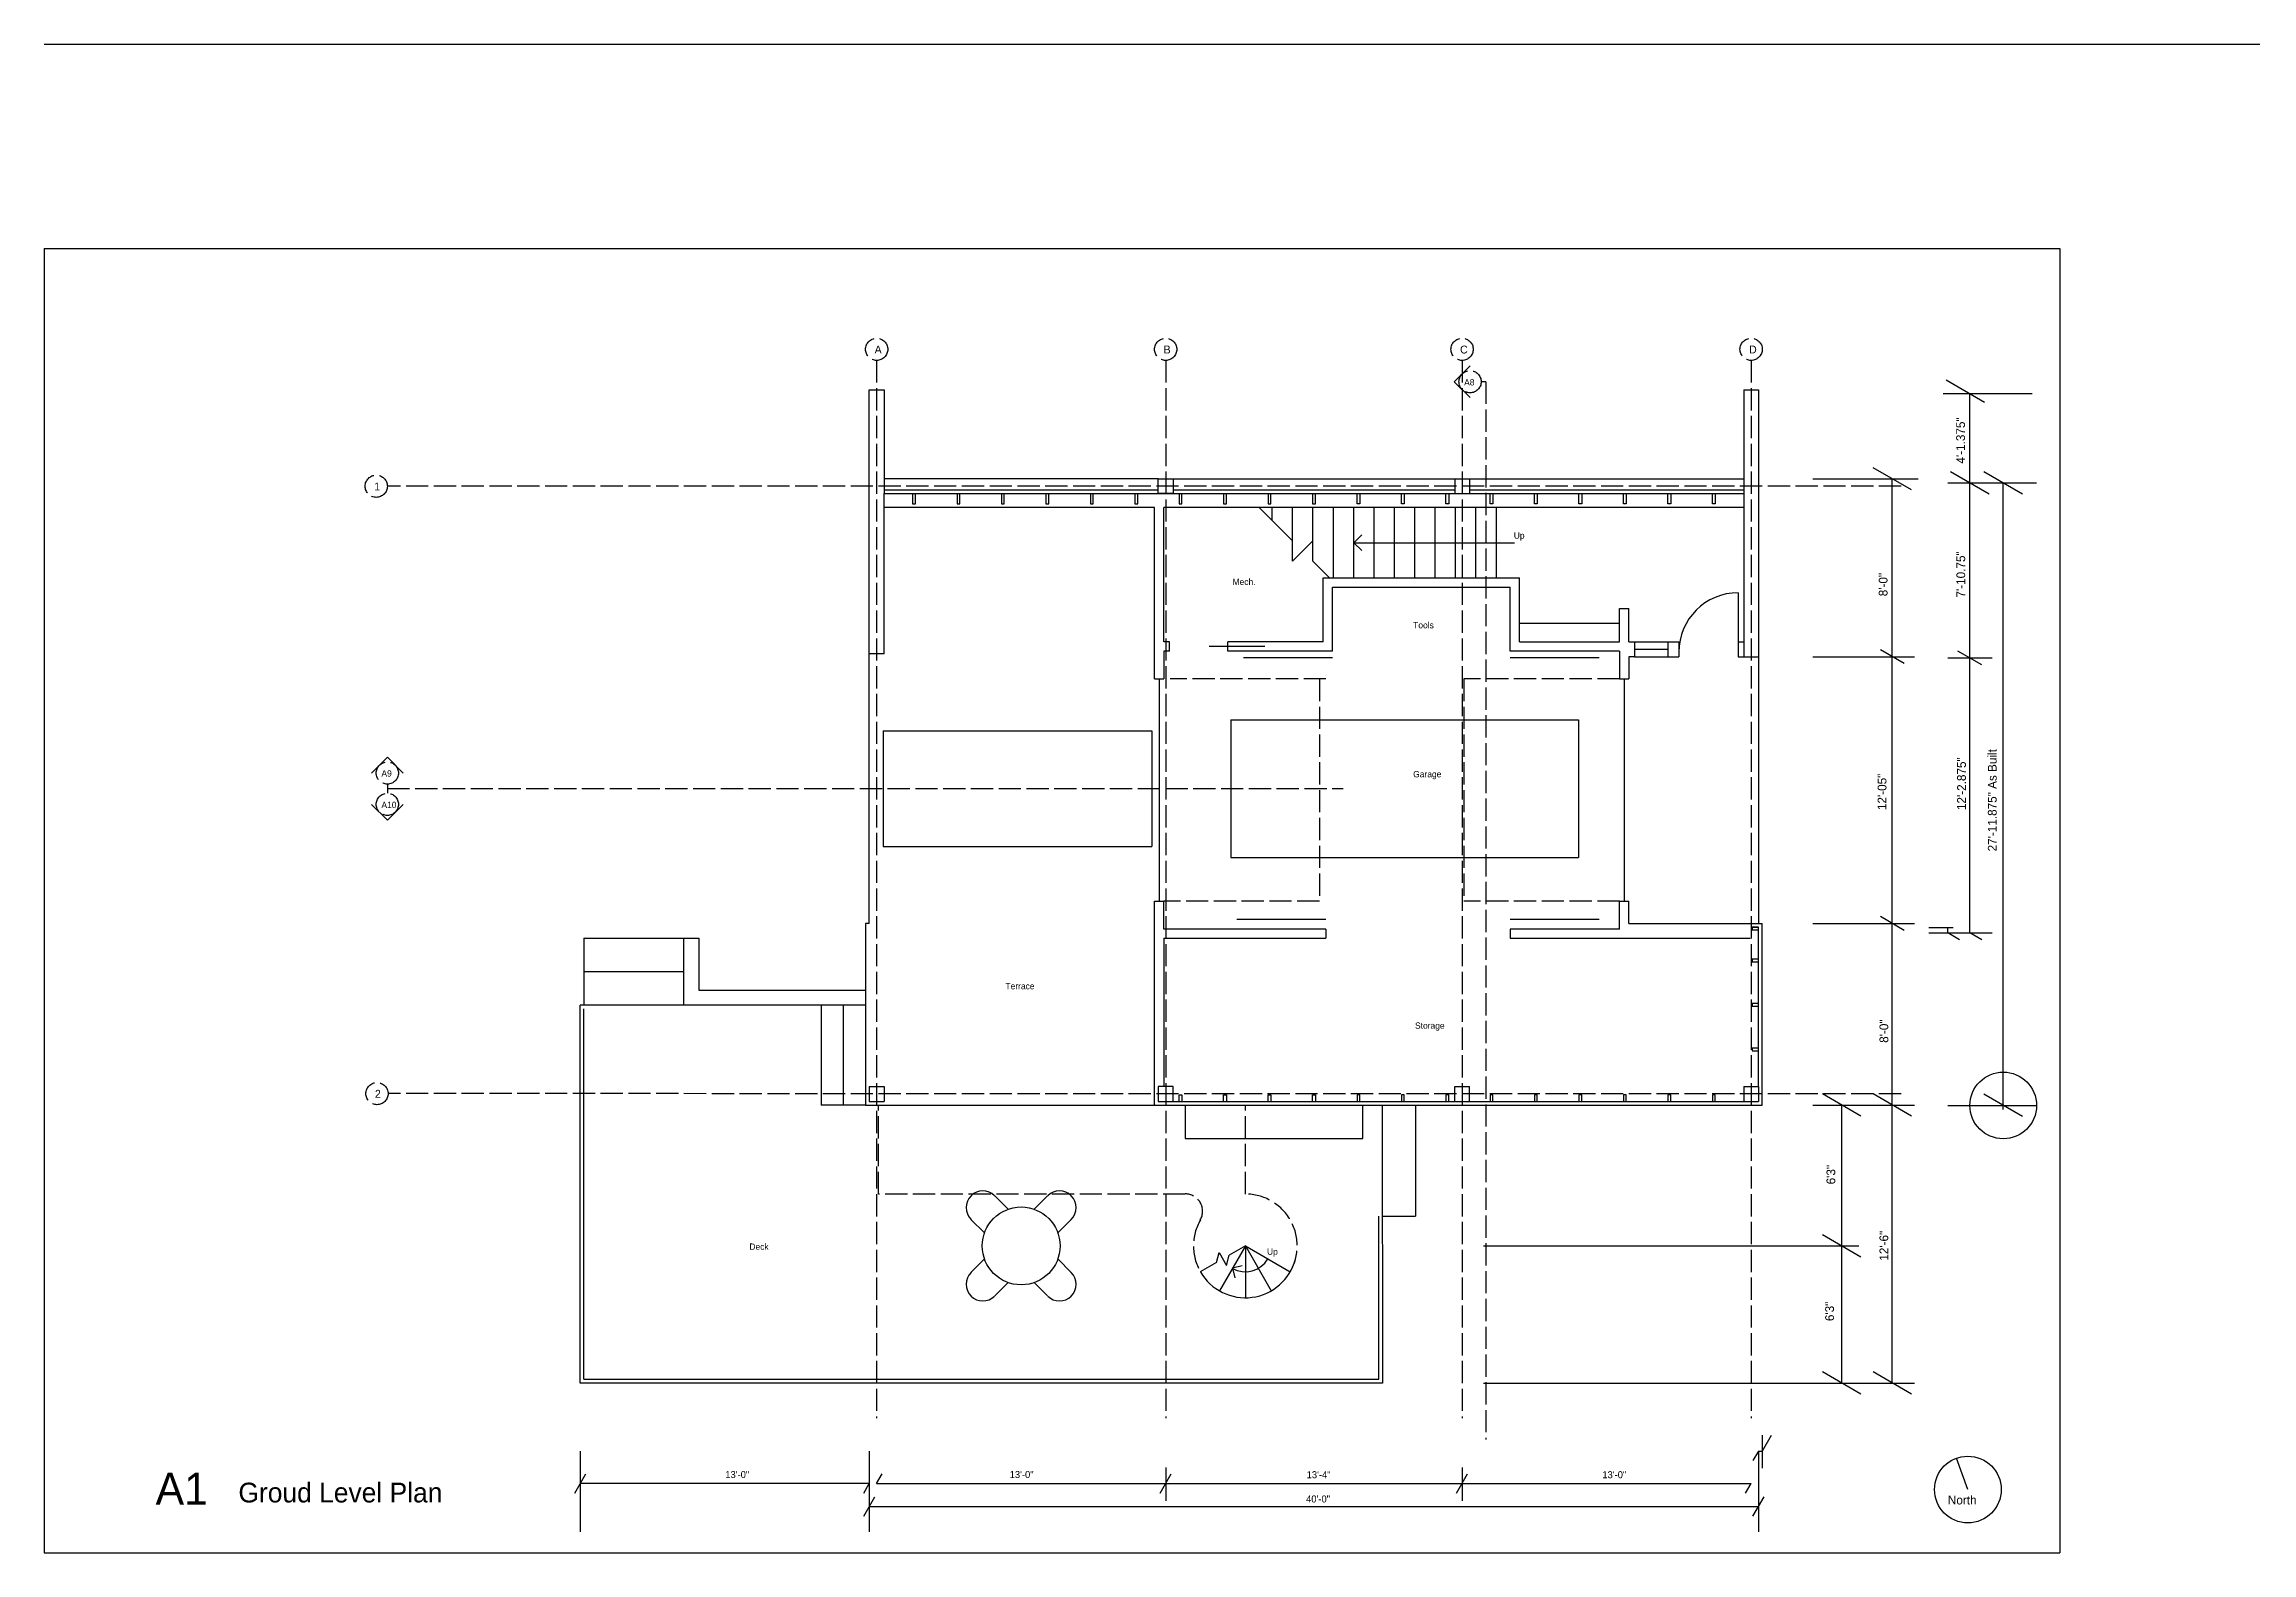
# Model space of a CAD drawing. Header units: inches. Extents: x 967 to 7501, y 257 to 3545.
# Drawn here: x 967 to 2159, y 2730 to 3545 of the extents above; entities that cross this region are included whole.
import ezdxf

# ---------------------------------------------------------------- set-up
doc = ezdxf.new("R2010")
doc.units = ezdxf.units.IN
doc.header["$MEASUREMENT"] = 0
doc.linetypes.add('ACAD_ISO02W100', pattern=[15, 12, -3])
for name, color, linetype in [('const', 7, 'Continuous'), ('e1', 7, 'Continuous'), ('e2', 251, 'Continuous'), ('glass', 172, 'Continuous'), ('grid', 252, 'ACAD_ISO02W100'), ('millwork', 253, 'Continuous'), ('soffit', 253, 'ACAD_ISO02W100'), ('stairs', 140, 'Continuous'), ('walls', 7, 'Continuous')]:
    doc.layers.add(name, color=color, linetype=linetype)

msp = doc.modelspace()

# ---------------------------------------------------------------- linework, layer by layer
for p, q in [((966.9, 3434.3), (2054.9, 3434.3)), ((966.9, 3434.3), (966.9, 2730.3)), ((2054.9, 3434.3), (2054.9, 2730.3)), ((966.9, 2730.3), (2054.9, 2730.3))]:
    msp.add_line(p, q)
at = {"layer": 'const'}
for p, q in [((2014.3, 3351.2), (1993.6, 3363.2)), ((2040, 3355.8), (1992, 3355.8)), ((2006.4, 3064.9), (2006.4, 3355.8)), ((1974.9, 3304), (1954.1, 3316)), ((2016.8, 3301.8), (1996, 3313.8)), ((2034.8, 3301.8), (2014, 3313.8)), ((1964.5, 2822), (1964.5, 3310)), ((1994.4, 3307.8), (2042.4, 3307.8)), ((2024.4, 2969.6), (2024.4, 3307.8)), ((1971, 3210.3), (1958.1, 3217.7)), ((1921.7, 3214), (1976.5, 3214)), ((1994.4, 3213.3), (2018.4, 3213.3)), ((2012.8, 3209.6), (1999.9, 3217)), ((1921.7, 3070), (1976.5, 3070)), ((1971, 3066.3), (1958.1, 3073.7)), ((1984.2, 3067.8), (1997.3, 3067.8)), ((1984.2, 3064.9), (2018.4, 3064.9)), ((1994.4, 3064.9), (1994.4, 3067.8)), ((2000.8, 3061.2), (1994.4, 3064.9)), ((2012.8, 3061.2), (2006.4, 3064.9)), ((1921.7, 2972), (1976.5, 2972)), ((1947.6, 2966), (1926.8, 2978)), ((1937.2, 2822), (1937.2, 2972)), ((1974.9, 2966), (1954.1, 2978)), ((1994.4, 2971.8), (2042.4, 2971.8)), ((2034.8, 2965.8), (2014, 2977.8)), ((1743.8, 2896), (1946.5, 2896)), ((1947.6, 2890), (1926.8, 2902)), ((1947.6, 2816), (1926.8, 2828)), ((1974.9, 2816), (1954.1, 2828)), ((1743.8, 2822), (1976.5, 2822)), ((1899.1, 2793.6), (1894.3, 2785.3)), ((1256.3, 2785.3), (1256.3, 2741.7)), ((1412.3, 2785.3), (1412.3, 2741.7)), ((1892.3, 2785.3), (1889.3, 2780.1)), ((1892.3, 2785.3), (1892.3, 2741.7)), ((1892.3, 2785.3), (1894.3, 2785.3)), ((1253.3, 2762.6), (1259.3, 2773)), ((1412.3, 2767.8), (1256.3, 2767.8)), ((1409.3, 2762.6), (1412.3, 2767.8)), ((1416.3, 2767.8), (1419.3, 2773)), ((1416.3, 2767.8), (1888.3, 2767.8)), ((1569.3, 2762.6), (1575.3, 2773)), ((1729.3, 2762.6), (1735.3, 2773)), ((1885.3, 2762.6), (1888.3, 2767.8)), ((1409.3, 2750.1), (1415.3, 2760.5)), ((1412.3, 2755.3), (1892.3, 2755.3)), ((1889.3, 2750.1), (1895.3, 2760.5))]:
    msp.add_line(p, q, dxfattribs=at)
at = {"layer": 'e1'}
msp.add_line((966.9, 3544.6), (6357.7, 3544.6), dxfattribs=at)
msp.add_circle((2005.3, 2764.5), 18, dxfattribs=at)
at = {"layer": 'e2'}
for p, q in [((1745.1, 3362.4), (1742.6, 3362.4)), ((1568.3, 3310), (1420.3, 3310)), ((1576.3, 3310), (1728.3, 3310)), ((1736.3, 3310), (1884.3, 3310)), ((1412.3, 3070), (1412.3, 3215.5)), ((1892.3, 3214), (1892.3, 3070)), ((1412.3, 3070), (1410.3, 3070)), ((1410.3, 3070), (1410.3, 2972)), ((1410.3, 2972), (1566.3, 2972))]:
    msp.add_line(p, q, dxfattribs=at)
at = {"layer": 'glass'}
msp.add_line((1825.3, 3218), (1843.3, 3218), dxfattribs=at)
at = {"layer": 'grid'}
for p, q in [((1416.3, 3373.9), (1416.3, 2803)), ((1572.3, 3373.9), (1572.3, 2803)), ((1732.3, 3373.9), (1732.3, 2803)), ((1888.3, 3373.9), (1888.3, 2803)), ((1745.1, 3362.4), (1745.1, 2791.5)), ((1969.3, 3306), (1152.2, 3306)), ((1152.2, 3145.2), (1152.2, 3140.3)), ((1152.2, 3142.8), (1668.1, 3142.8)), ((1969.3, 2978), (1152.6, 2978.2))]:
    msp.add_line(p, q, dxfattribs=at)
for centre in [(1416.3, 3379.9), (1572.3, 3379.9), (1732.3, 3379.9), (1888.3, 3379.9), (1736.6, 3362.4), (1146.2, 3306), (1152.2, 3151.2), (1152.2, 3134.3), (1146.6, 2978.2)]:
    msp.add_circle(centre, 6, dxfattribs=at)
at = {"layer": 'millwork'}
for p, q in [((1881.3, 3248.5), (1881.3, 3216.5)), ((1817.3, 3232), (1763.3, 3232)), ((1625.8, 3219.5), (1595.8, 3219.5)), ((1825.3, 3222), (1843.3, 3222)), ((1662.3, 3213.3), (1614.3, 3213.3)), ((1806.3, 3213.3), (1758.3, 3213.3)), ((1825.3, 3214), (1843.3, 3214)), ((1658.8, 3072.2), (1610.8, 3072.2)), ((1806.3, 3072.2), (1758.3, 3072.2)), ((1258.3, 3062), (1312.3, 3062)), ((1258.3, 3062), (1258.3, 3026)), ((1312.3, 3062), (1320.3, 3062)), ((1312.3, 3026), (1312.3, 3062)), ((1320.3, 3062), (1320.3, 3034)), ((1312.3, 3044), (1258.3, 3044)), ((1320.3, 3034), (1410.3, 3034)), ((1256.3, 2822), (1256.3, 3026)), ((1312.3, 3026), (1256.3, 3026)), ((1258.3, 2824), (1258.3, 3024)), ((1410.3, 3026), (1312.3, 3026)), ((1386.3, 3026), (1386.3, 2972)), ((1398.3, 3026), (1398.3, 2972)), ((1410.3, 2972), (1386.3, 2972)), ((1582.8, 2972), (1582.8, 2954)), ((1678.8, 2954), (1678.8, 2972)), ((1689.2, 2972), (1689.3, 2822)), ((1707.2, 2972), (1707.2, 2912)), ((1582.8, 2954), (1678.8, 2954)), ((1480, 2923.1), (1487.2, 2915.8)), ((1508.6, 2923.1), (1501.3, 2915.8)), ((1467.2, 2910.3), (1474.5, 2903.1)), ((1521.3, 2910.3), (1514.1, 2903.1)), ((1687.3, 2824), (1687.3, 2912)), ((1689.2, 2912), (1707.2, 2912)), ((1615.3, 2896), (1601.3, 2871.8)), ((1615.3, 2896), (1606.6, 2891)), ((1615.3, 2896), (1639.5, 2882)), ((1615.3, 2896), (1629.3, 2871.8)), ((1467.2, 2881.7), (1474.5, 2889)), ((1521.3, 2881.7), (1514.1, 2889)), ((1599.7, 2887), (1591, 2882)), ((1599.7, 2887), (1601.1, 2892.5)), ((1601.1, 2892.5), (1605.1, 2885.5)), ((1605.1, 2885.5), (1606.6, 2891)), ((1613.5, 2885.3), (1608.3, 2883.9)), ((1608.3, 2883.9), (1609.7, 2878.7)), ((1480, 2869), (1487.2, 2876.2)), ((1508.6, 2869), (1501.3, 2876.2)), ((1689.3, 2822), (1256.3, 2822)), ((1258.3, 2824), (1687.3, 2824))]:
    msp.add_line(p, q, dxfattribs=at)
msp.add_circle((2024.4, 2971.8), 18, dxfattribs=at)
for centre, radius, start, end in [((1881.3, 3216.5), 32, 90, 180), ((1473.6, 2916.7), 9, 45, 225), ((1515, 2916.7), 9, 315, 135), ((1615.3, 2896), 28, 210, 345), ((1615.3, 2896), 14, 240, 330), ((1473.6, 2875.3), 9, 135, 315), ((1515, 2875.3), 9, 225, 45)]:
    msp.add_arc(centre, radius, start, end, dxfattribs=at)
at = {"layer": 'soffit'}
for p, q in [((1658.8, 3202), (1574.8, 3202)), ((1655.3, 3202), (1655.3, 3082)), ((1817.3, 3202), (1733.3, 3202)), ((1733.3, 3202), (1733.3, 3082)), ((1655.3, 3082), (1571.3, 3082)), ((1817.3, 3082), (1733.3, 3082)), ((1417.3, 2924), (1417.3, 2972)), ((1615.3, 2924), (1615.3, 2972)), ((1582.9, 2924), (1417.3, 2924))]:
    msp.add_line(p, q, dxfattribs=at)
for centre, radius, start, end in [((1582.9, 2914.7), 9.33, 330, 90), ((1615.3, 2896), 28, 330, 90), ((1615.3, 2896), 28, 150, 210)]:
    msp.add_arc(centre, radius, start, end, dxfattribs=at)
at = {"layer": 'stairs'}
for p, q in [((1640.8, 3276.5), (1622.8, 3294.5)), ((1629.8, 3287.5), (1629.8, 3294.5)), ((1640.8, 3265.5), (1640.8, 3294.5)), ((1651.8, 3265.5), (1651.8, 3294.5)), ((1662.8, 3256.5), (1662.8, 3294.5)), ((1673.8, 3256.5), (1673.8, 3294.5)), ((1684.8, 3256.5), (1684.8, 3294.5)), ((1695.8, 3256.5), (1695.8, 3294.5)), ((1706.8, 3256.5), (1706.8, 3294.5)), ((1717.8, 3256.5), (1717.8, 3294.5)), ((1728.8, 3256.5), (1728.8, 3294.5)), ((1739.8, 3256.5), (1739.8, 3294.5)), ((1750.8, 3256.5), (1750.8, 3294.5)), ((1673.8, 3275.5), (1678.1, 3279.7)), ((1640.8, 3265.5), (1651.8, 3276.5)), ((1660.8, 3256.5), (1651.8, 3265.5)), ((1673.8, 3275.5), (1760.6, 3275.5)), ((1673.8, 3275.5), (1678.1, 3271.3))]:
    msp.add_line(p, q, dxfattribs=at)
at = {"layer": 'walls'}
for p, q in [((1736.6, 3370.9), (1728.1, 3362.4)), ((1736.6, 3353.9), (1728.1, 3362.4)), ((1412.3, 3215.5), (1412.3, 3358)), ((1412.3, 3358), (1420.3, 3358)), ((1420.3, 3358), (1420.3, 3310)), ((1884.3, 3358), (1884.3, 3310)), ((1884.3, 3358), (1892.3, 3358)), ((1892.3, 3358), (1892.3, 3214)), ((1420.3, 3310), (1420.3, 3302)), ((1420.3, 3304), (1568.3, 3304)), ((1420.3, 3302), (1884.3, 3302)), ((1420.3, 3215.5), (1420.3, 3302)), ((1568.3, 3310), (1576.3, 3310)), ((1568.3, 3302), (1568.3, 3310)), ((1576.3, 3302), (1568.3, 3302)), ((1576.3, 3310), (1576.3, 3302)), ((1576.3, 3304), (1728.3, 3304)), ((1728.3, 3310), (1728.3, 3302)), ((1728.3, 3310), (1736.3, 3310)), ((1728.3, 3302), (1736.3, 3302)), ((1736.3, 3310), (1736.3, 3302)), ((1736.3, 3304), (1884.3, 3304)), ((1884.3, 3310), (1884.3, 3302)), ((1884.3, 3302), (1884.3, 3214)), ((1921.7, 3310), (1978.5, 3310)), ((1566.3, 3294.5), (1420.3, 3294.5)), ((1566.3, 3202), (1566.3, 3294.5)), ((1884.3, 3294.5), (1571.3, 3294.5)), ((1571.3, 3222), (1571.3, 3294.5)), ((1657.3, 3256.5), (1763.3, 3256.5)), ((1657.3, 3222), (1657.3, 3256.5)), ((1763.3, 3222), (1763.3, 3256.5)), ((1662.3, 3251.5), (1758.3, 3251.5)), ((1662.3, 3217), (1662.3, 3251.5)), ((1758.3, 3222), (1758.3, 3251.5)), ((1817.3, 3222), (1817.3, 3240)), ((1817.3, 3240), (1822.3, 3240)), ((1822.3, 3222), (1822.3, 3240)), ((1574.3, 3222), (1571.3, 3222)), ((1574.3, 3217), (1574.3, 3222)), ((1657.3, 3222), (1605.8, 3222)), ((1605.8, 3217), (1605.8, 3222)), ((1758.3, 3217), (1758.3, 3222)), ((1763.3, 3222), (1817.3, 3222)), ((1822.3, 3222), (1825.3, 3222)), ((1825.3, 3222), (1825.3, 3214)), ((1843.3, 3222), (1843.3, 3214)), ((1843.3, 3222), (1848.3, 3222)), ((1848.3, 3222), (1849.3, 3222)), ((1849.3, 3222), (1849.3, 3214)), ((1881.3, 3222), (1881.3, 3214)), ((1881.3, 3222), (1884.3, 3222)), ((1420.3, 3215.5), (1412.3, 3215.5)), ((1571.3, 3217), (1571.3, 3202)), ((1574.3, 3217), (1571.3, 3217)), ((1662.3, 3217), (1605.8, 3217)), ((1817.3, 3217), (1758.3, 3217)), ((1817.3, 3217), (1817.3, 3202)), ((1825.3, 3214), (1822.3, 3214)), ((1822.3, 3214), (1822.3, 3202)), ((1843.3, 3214), (1849.3, 3214)), ((1881.3, 3214), (1884.3, 3214)), ((1884.3, 3214), (1892.3, 3214)), ((1566.3, 3202), (1571.3, 3202)), ((1568.8, 3202), (1568.8, 3082)), ((1817.3, 3202), (1822.3, 3202)), ((1819.8, 3202), (1819.8, 3082)), ((1419.9, 3174), (1419.9, 3111.6)), ((1419.9, 3174), (1564.9, 3174)), ((1564.9, 3174), (1564.9, 3111.6)), ((1607.4, 3179.9), (1795.2, 3179.9)), ((1607.4, 3179.9), (1607.4, 3105.7)), ((1795.2, 3179.9), (1795.2, 3105.7)), ((1143.7, 3151.2), (1152.2, 3159.7)), ((1160.7, 3151.2), (1152.2, 3159.7)), ((1143.7, 3134.3), (1152.2, 3125.8)), ((1160.7, 3134.3), (1152.2, 3125.8)), ((1419.9, 3111.6), (1564.9, 3111.6)), ((1607.4, 3105.7), (1795.2, 3105.7)), ((1566.3, 2972), (1566.3, 3082)), ((1566.3, 3082), (1571.3, 3082)), ((1571.3, 3067), (1571.3, 3082)), ((1817.3, 3067), (1817.3, 3082)), ((1817.3, 3082), (1822.3, 3082)), ((1822.3, 3070), (1822.3, 3082)), ((1658.8, 3067), (1571.3, 3067)), ((1658.8, 3067), (1658.8, 3062)), ((1817.3, 3067), (1758.3, 3067)), ((1758.3, 3067), (1758.3, 3062)), ((1822.3, 3070), (1887.8, 3070)), ((1887.8, 3070), (1894.3, 3070)), ((1888.8, 3068), (1892.3, 3068)), ((1892.3, 2982), (1892.3, 3068)), ((1894.3, 2972), (1894.3, 3070)), ((1571.3, 3062), (1571.3, 2982)), ((1571.3, 3062), (1658.8, 3062)), ((1758.3, 3062), (1887.8, 3062)), ((1412.3, 2982), (1420.3, 2982)), ((1412.3, 2982), (1412.3, 2974)), ((1420.3, 2982), (1420.3, 2974)), ((1568.3, 2982), (1568.3, 2974)), ((1576.3, 2982), (1568.3, 2982)), ((1576.3, 2974), (1576.3, 2982)), ((1728.3, 2982), (1736.3, 2982)), ((1728.3, 2974), (1728.3, 2982)), ((1736.3, 2974), (1736.3, 2982)), ((1884.3, 2982), (1892.3, 2982)), ((1884.3, 2982), (1884.3, 2974)), ((1892.3, 2982), (1892.3, 2974)), ((1412.3, 2974), (1420.3, 2974)), ((1566.3, 2972), (1894.3, 2972)), ((1568.3, 2974), (1576.3, 2974)), ((1576.3, 2974), (1728.3, 2974)), ((1728.3, 2974), (1736.3, 2974)), ((1736.3, 2974), (1884.3, 2974)), ((1884.3, 2974), (1892.3, 2974)), ((1615.3, 2896), (1615.3, 2868)), ((1894.3, 2793.9), (1894.3, 2776)), ((2005.3, 2764.5), (1999.1, 2781.4)), ((1572.3, 2776.4), (1572.3, 2758.4)), ((1732.3, 2776.4), (1732.3, 2758.4))]:
    msp.add_line(p, q, dxfattribs=at)
for points in [[(1435.7, 3302), (1435.7, 3296.5), (1437.2, 3296.5), (1437.2, 3302)], [(1459.7, 3302), (1459.7, 3296.5), (1461.2, 3296.5), (1461.2, 3302)], [(1483.7, 3302), (1483.7, 3296.5), (1485.2, 3296.5), (1485.2, 3302)], [(1507.7, 3302), (1507.7, 3296.5), (1509.2, 3296.5), (1509.2, 3302)], [(1531.7, 3302), (1531.7, 3296.5), (1533.2, 3296.5), (1533.2, 3302)], [(1555.7, 3302), (1555.7, 3296.5), (1557.2, 3296.5), (1557.2, 3302)], [(1579.6, 3302), (1579.6, 3296.5), (1581.1, 3296.5), (1581.1, 3302)], [(1603.6, 3302), (1603.6, 3296.5), (1605.1, 3296.5), (1605.1, 3302)], [(1627.6, 3302), (1627.6, 3296.5), (1629.1, 3296.5), (1629.1, 3302)], [(1651.6, 3302), (1651.6, 3296.5), (1653.1, 3296.5), (1653.1, 3302)], [(1677.1, 3302), (1677.1, 3296.5), (1675.6, 3296.5), (1675.6, 3302)], [(1701.1, 3302), (1701.1, 3296.5), (1699.6, 3296.5), (1699.6, 3302)], [(1725.1, 3302), (1725.1, 3296.5), (1723.6, 3296.5), (1723.6, 3302)], [(1748.9, 3302), (1748.9, 3296.5), (1747.4, 3296.5), (1747.4, 3302)], [(1772.9, 3302), (1772.9, 3296.5), (1771.4, 3296.5), (1771.4, 3302)], [(1796.9, 3302), (1796.9, 3296.5), (1795.4, 3296.5), (1795.4, 3302)], [(1820.9, 3302), (1820.9, 3296.5), (1819.4, 3296.5), (1819.4, 3302)], [(1844.9, 3302), (1844.9, 3296.5), (1843.4, 3296.5), (1843.4, 3302)], [(1868.9, 3302), (1868.9, 3296.5), (1867.4, 3296.5), (1867.4, 3302)], [(1892.3, 3068), (1888.8, 3068), (1888.8, 3066.5), (1892.3, 3066.5)], [(1892.3, 3050.8), (1888.8, 3050.8), (1888.8, 3049.3), (1892.3, 3049.3)], [(1892.3, 3026.8), (1888.8, 3026.8), (1888.8, 3025.3), (1892.3, 3025.3)], [(1892.3, 3002.8), (1888.8, 3002.8), (1888.8, 3001.3), (1892.3, 3001.3)], [(1579.6, 2974), (1579.6, 2977.5), (1581.1, 2977.5), (1581.1, 2974)], [(1603.6, 2974), (1603.6, 2977.5), (1605.1, 2977.5), (1605.1, 2974)], [(1627.6, 2974), (1627.6, 2977.5), (1629.1, 2977.5), (1629.1, 2974)], [(1651.6, 2974), (1651.6, 2977.5), (1653.1, 2977.5), (1653.1, 2974)], [(1677.1, 2974), (1677.1, 2977.5), (1675.6, 2977.5), (1675.6, 2974)], [(1701.1, 2974), (1701.1, 2977.5), (1699.6, 2977.5), (1699.6, 2974)], [(1725.1, 2974), (1725.1, 2977.5), (1723.6, 2977.5), (1723.6, 2974)], [(1748.9, 2974), (1748.9, 2977.5), (1747.4, 2977.5), (1747.4, 2974)], [(1772.9, 2974), (1772.9, 2977.5), (1771.4, 2977.5), (1771.4, 2974)], [(1796.9, 2974), (1796.9, 2977.5), (1795.4, 2977.5), (1795.4, 2974)], [(1820.9, 2974), (1820.9, 2977.5), (1819.4, 2977.5), (1819.4, 2974)], [(1844.9, 2974), (1844.9, 2977.5), (1843.4, 2977.5), (1843.4, 2974)], [(1868.9, 2974), (1868.9, 2977.5), (1867.4, 2977.5), (1867.4, 2974)]]:
    msp.add_lwpolyline(points, dxfattribs=at)
msp.add_circle((1494.3, 2896), 21, dxfattribs=at)

# ---------------------------------------------------------------- texts
at = {"layer": 'const', "attachment_point": 1}
for s, insert, char_height, width in [('A', (1415.2, 3381.9), 4.26, 1625.197), ('B', (1571.2, 3381.9), 4.26, 1625.197), ('C', (1731.2, 3381.9), 4.26, 1625.197), ('D', (1887.2, 3381.9), 4.26, 1625.197), ('A8', (1733.4, 3363.8), 3.41, 1300.158), ('1', (1145.1, 3308), 4.26, 1625.197), ('\\pt3.4098;Up', (1760.2, 3281.1), 3.41, 1300.158), ('\\pt3.4098;Mech.', (1608.4, 3256.1), 3.41, 1300.158), ('\\pt3.4098;Tools', (1705.9, 3232.7), 3.41, 1300.158), ('A9', (1149, 3152.7), 3.41, 1300.158), ('\\pt3.4098;Garage', (1705.9, 3152.3), 3.41, 1300.158), ('A10', (1149, 3135.7), 3.41, 1300.158), ('\\pt3.4098;Terrace', (1485.8, 3037.9), 3.41, 1300.158), ('\\pt3.4098;Storage', (1706.9, 3016.6), 3.41, 1300.158), ('2', (1145.5, 2980.2), 4.26, 1625.197), ('\\pt3.4098;Deck', (1347.6, 2897.3), 3.41, 1300.158), ('\\pt3.4098;Up', (1627, 2894.6), 3.41, 1300.158), ('A1', (1027.1, 2773.6), 17.26, 6582.049), ('Groud Level Plan', (1071.8, 2768.2), 10.656, 4062.993), ('13\'-0"', (1334.6, 2774.5), 3.79, 1444.62), ('13\'-0"', (1488.1, 2774.5), 3.79, 1444.62), ('13\'-4"', (1648.4, 2774.4), 3.79, 1444.62), ('13\'-0"', (1808, 2774.4), 3.79, 1444.62), ('40\'-0"', (1648.1, 2761.3), 3.79, 1444.62), ('North', (1994.5, 2761.2), 4.74, 1805.775)]:
    msp.add_mtext(s, dxfattribs=dict(at, insert=insert, char_height=char_height, width=width))
at = {"layer": 'const', "width": 1805.775, "attachment_point": 1, "rotation": 90}
for s, insert, char_height in [('4\'-1.375"', (1999, 3318.2), 4.74), ('7\'-10.75"', (1999.1, 3245.9), 4.74), ('8\'-0"', (1957.2, 3246.6), 4.74), ('12\'-2.875"', (1999.5, 3131.2), 4.74), ('27\'-11.875" As Built', (2016.1, 3108.9), 4.736), ('12\'-05"', (1956.6, 3131.2), 4.74), ('8\'-0"', (1957.6, 3005.6), 4.74), ('6\'3"', (1929, 2929.2), 4.74), ('12\'-6"', (1957.6, 2888), 4.74), ('6\'3"', (1928.3, 2855.4), 4.74)]:
    msp.add_mtext(s, dxfattribs=dict(at, insert=insert, char_height=char_height))

doc.saveas('drawing.dxf')
